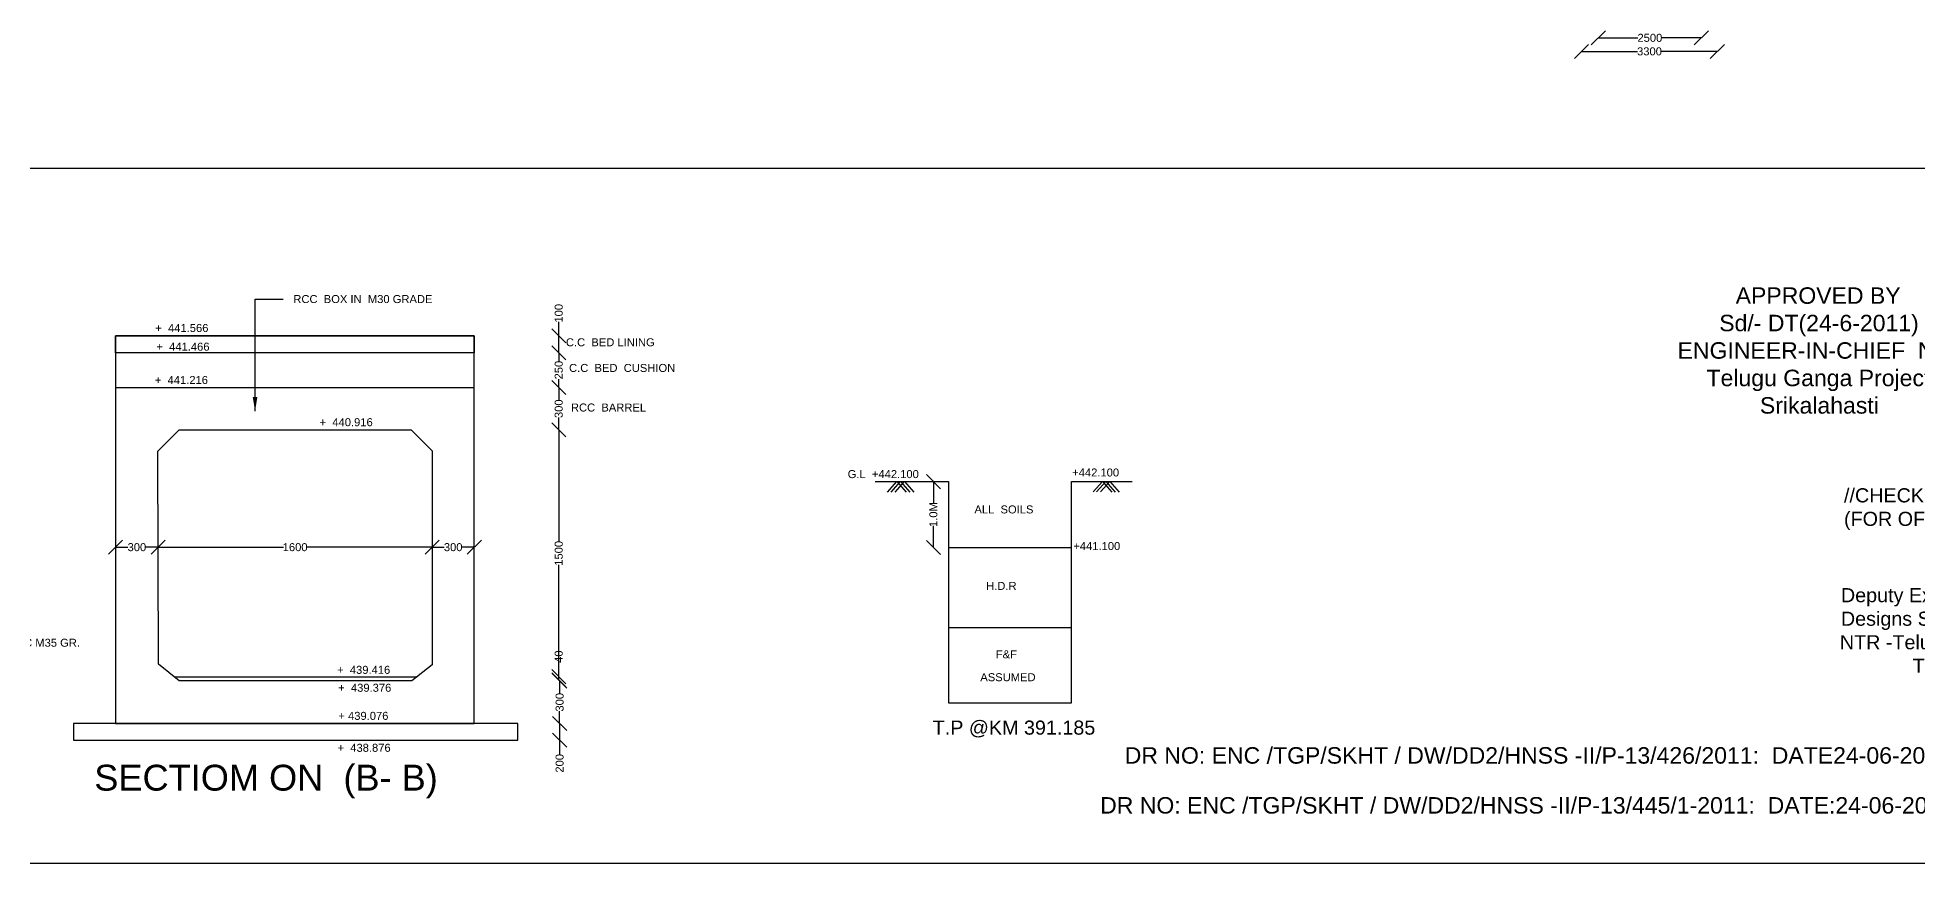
# Model space of a CAD drawing. Header units: millimetres. Extents: x 8337 to 17510, y 6818 to 12081.
# Drawn here: x 11519 to 15513, y 6818 to 8573 of the extents above; entities that cross this region are included whole.
import ezdxf

# ---------------------------------------------------------------- set-up
doc = ezdxf.new("R2010")
doc.units = ezdxf.units.MM
doc.header["$MEASUREMENT"] = 0
doc.layers.add('DIMENSION', color=2, linetype='Continuous')
doc.layers.add('DIMENSIONS', color=7, linetype='Continuous')
doc.styles.get("Standard").update_dxf_attribs({"font": 'arial.ttf', "height": 17})
doc.dimstyles.get("Standard").update_dxf_attribs({"dimtxt": 17, "dimasz": 30, "dimexe": 0.18, "dimexo": 0.0625, "dimgap": 0.09, "dimtad": 0, "dimdec": 0, "dimzin": 0, "dimdsep": 46, "dimtxsty": 'Standard', "dimblk": 'OBLIQUE', "dimcen": 0.09, "dimse1": 1, "dimse2": 1, "dimadec": 0, "dimazin": 0, "dimtfac": 1, "dimtdec": 0, "dimtofl": 0, "dimtmove": 0, "dimatfit": 3, "dimfxl": 1, "dimtolj": 1, "dimtzin": 0, "dimarcsym": 0})

# ---------------------------------------------------------------- blocks, each defined once
blk = doc.blocks.new('_Oblique')
at = {"color": 0, "linetype": 'ByBlock', "lineweight": -2}
blk.add_line((-0.5, -0.5), (0.5, 0.5), dxfattribs=at)
blk = doc.blocks.new('*D77')
at = {"layer": 'Defpoints', "color": 0}
for p in [(14835.4, 8626.9), (15054.2, 8626.9), (15054.2, 8572.4)]:
    blk.add_point(p, dxfattribs=at)
at = {"layer": 'DIMENSION', "color": 0, "lineweight": -2}
for p, q in [((14835.4, 8572.4), (14919.2, 8572.4)), ((15054.2, 8572.4), (14970.4, 8572.4))]:
    blk.add_line(p, q, dxfattribs=at)
at = {"layer": 'DIMENSION', "color": 0, "lineweight": -2, "xscale": 30, "yscale": 30, "zscale": 30, "rotation": 180}
blk.add_blockref('_Oblique', (14835.4, 8572.4), dxfattribs=at)
at = {"layer": 'DIMENSION', "color": 0, "lineweight": -2, "xscale": 30, "yscale": 30, "zscale": 30}
blk.add_blockref('_Oblique', (15054.2, 8572.4), dxfattribs=at)
at = {"layer": 'DIMENSION', "color": 0, "insert": (14944.8, 8572.4), "char_height": 17, "attachment_point": 5}
blk.add_mtext('\\A1;2500', dxfattribs=at)
blk = doc.blocks.new('*D78')
at = {"layer": 'Defpoints', "color": 0}
for p in [(14799.7, 8592.2), (15088.2, 8592.2), (15088.2, 8543.6)]:
    blk.add_point(p, dxfattribs=at)
at = {"layer": 'DIMENSION', "color": 0, "lineweight": -2}
for p, q in [((14799.7, 8543.6), (14918.5, 8543.6)), ((15088.2, 8543.6), (14969.4, 8543.6))]:
    blk.add_line(p, q, dxfattribs=at)
at = {"layer": 'DIMENSION', "color": 0, "lineweight": -2, "xscale": 30, "yscale": 30, "zscale": 30, "rotation": 180}
blk.add_blockref('_Oblique', (14799.7, 8543.6), dxfattribs=at)
at = {"layer": 'DIMENSION', "color": 0, "lineweight": -2, "xscale": 30, "yscale": 30, "zscale": 30}
blk.add_blockref('_Oblique', (15088.2, 8543.6), dxfattribs=at)
at = {"layer": 'DIMENSION', "color": 0, "insert": (14944, 8543.6), "char_height": 17, "attachment_point": 5}
blk.add_mtext('\\A1;3300', dxfattribs=at)
blk = doc.blocks.new('*D90')
at = {"layer": 'Defpoints', "color": 0}
for p in [(12447.3, 7939.1), (12447.3, 7903.2), (12626.7, 7903.2)]:
    blk.add_point(p, dxfattribs=at)
at = {"layer": 'DIMENSION', "color": 0, "lineweight": -2}
for p, q in [((12626.7, 7939.1), (12626.7, 7969.1)), ((12626.7, 7903.2), (12626.7, 7939.1))]:
    blk.add_line(p, q, dxfattribs=at)
at = {"layer": 'DIMENSION', "color": 0, "lineweight": -2, "xscale": 30, "yscale": 30, "zscale": 30}
for p, rotation in [((12626.7, 7939.1), 90), ((12626.7, 7903.2), 270)]:
    blk.add_blockref('_Oblique', p, dxfattribs=dict(at, rotation=rotation))
at = {"layer": 'DIMENSION', "color": 0, "insert": (12626.7, 7987.1), "char_height": 17, "attachment_point": 5, "rotation": 90}
blk.add_mtext('\\A1;100', dxfattribs=at)
blk = doc.blocks.new('*D91')
at = {"layer": 'Defpoints', "color": 0}
for p in [(12447.3, 7903.2), (12447.3, 7829.3), (12626.7, 7829.3)]:
    blk.add_point(p, dxfattribs=at)
at = {"layer": 'DIMENSION', "color": 0, "lineweight": -2}
for p, q in [((12626.7, 7903.2), (12626.7, 7885.3)), ((12626.7, 7829.3), (12626.7, 7847.3))]:
    blk.add_line(p, q, dxfattribs=at)
at = {"layer": 'DIMENSION', "color": 0, "lineweight": -2, "xscale": 30, "yscale": 30, "zscale": 30}
for p, rotation in [((12626.7, 7903.2), 90), ((12626.7, 7829.3), 270)]:
    blk.add_blockref('_Oblique', p, dxfattribs=dict(at, rotation=rotation))
at = {"layer": 'DIMENSION', "color": 0, "insert": (12626.7, 7866.3), "char_height": 17, "attachment_point": 5, "rotation": 90}
blk.add_mtext('\\A1;250', dxfattribs=at)
blk = doc.blocks.new('*D92')
at = {"layer": 'Defpoints', "color": 0}
for p in [(12447.3, 7829.3), (12312.9, 7739.2), (12626.7, 7739.2)]:
    blk.add_point(p, dxfattribs=at)
at = {"layer": 'DIMENSION', "color": 0, "lineweight": -2}
for p, q in [((12626.7, 7829.3), (12626.7, 7803.1)), ((12626.7, 7739.2), (12626.7, 7765.4))]:
    blk.add_line(p, q, dxfattribs=at)
at = {"layer": 'DIMENSION', "color": 0, "lineweight": -2, "xscale": 30, "yscale": 30, "zscale": 30}
for p, rotation in [((12626.7, 7829.3), 90), ((12626.7, 7739.2), 270)]:
    blk.add_blockref('_Oblique', p, dxfattribs=dict(at, rotation=rotation))
at = {"layer": 'DIMENSION', "color": 0, "insert": (12626.7, 7784.2), "char_height": 17, "attachment_point": 5, "rotation": 90}
blk.add_mtext('\\A1;300', dxfattribs=at)
blk = doc.blocks.new('*D93')
at = {"layer": 'Defpoints', "color": 0}
for p in [(12312.9, 7739.2), (12326.2, 7214.7), (12626.7, 7214.7)]:
    blk.add_point(p, dxfattribs=at)
at = {"layer": 'DIMENSION', "color": 0, "lineweight": -2}
for p, q in [((12626.7, 7739.2), (12626.7, 7501.6)), ((12626.7, 7214.7), (12626.7, 7452.3))]:
    blk.add_line(p, q, dxfattribs=at)
at = {"layer": 'DIMENSION', "color": 0, "lineweight": -2, "xscale": 30, "yscale": 30, "zscale": 30}
for p, rotation in [((12626.7, 7739.2), 90), ((12626.7, 7214.7), 270)]:
    blk.add_blockref('_Oblique', p, dxfattribs=dict(at, rotation=rotation))
at = {"layer": 'DIMENSION', "color": 0, "insert": (12626.7, 7476.9), "char_height": 17, "attachment_point": 5, "rotation": 90}
blk.add_mtext('\\A1;1500', dxfattribs=at)
blk = doc.blocks.new('*D94')
at = {"layer": 'Defpoints', "color": 0}
for p in [(12314.7, 7205.6), (12314.7, 7115.2), (12628.6, 7115.2)]:
    blk.add_point(p, dxfattribs=at)
at = {"layer": 'DIMENSION', "color": 0, "lineweight": -2}
for p, q in [((12628.6, 7205.6), (12628.6, 7179.2)), ((12628.6, 7115.2), (12628.6, 7141.6))]:
    blk.add_line(p, q, dxfattribs=at)
at = {"layer": 'DIMENSION', "color": 0, "lineweight": -2, "xscale": 30, "yscale": 30, "zscale": 30}
for p, rotation in [((12628.6, 7205.6), 90), ((12628.6, 7115.2), 270)]:
    blk.add_blockref('_Oblique', p, dxfattribs=dict(at, rotation=rotation))
at = {"layer": 'DIMENSION', "color": 0, "insert": (12628.6, 7160.4), "char_height": 17, "attachment_point": 5, "rotation": 90}
blk.add_mtext('\\A1;300', dxfattribs=at)
blk = doc.blocks.new('*D95')
at = {"layer": 'Defpoints', "color": 0}
for p in [(12447.3, 7115.2), (12447.3, 7079.6), (12628.6, 7079.6)]:
    blk.add_point(p, dxfattribs=at)
at = {"layer": 'DIMENSION', "color": 0, "lineweight": -2}
for p, q in [((12628.6, 7115.2), (12628.6, 7079.6)), ((12628.6, 7079.6), (12628.6, 7049.6))]:
    blk.add_line(p, q, dxfattribs=at)
at = {"layer": 'DIMENSION', "color": 0, "lineweight": -2, "xscale": 30, "yscale": 30, "zscale": 30}
for p, rotation in [((12628.6, 7115.2), 90), ((12628.6, 7079.6), 270)]:
    blk.add_blockref('_Oblique', p, dxfattribs=dict(at, rotation=rotation))
at = {"layer": 'DIMENSION', "color": 0, "insert": (12628.6, 7030.6), "char_height": 17, "attachment_point": 5, "rotation": 90}
blk.add_mtext('\\A1;200', dxfattribs=at)
blk = doc.blocks.new('*D96')
at = {"layer": 'Defpoints', "color": 0}
for p in [(12626.1, 7208.1), (12626.7, 7214.7), (12626.7, 7208.1)]:
    blk.add_point(p, dxfattribs=at)
at = {"layer": 'DIMENSION', "color": 0, "lineweight": -2}
for p, q in [((12626.7, 7214.7), (12626.7, 7244.7)), ((12626.7, 7208.1), (12626.7, 7214.7))]:
    blk.add_line(p, q, dxfattribs=at)
at = {"layer": 'DIMENSION', "color": 0, "lineweight": -2, "xscale": 30, "yscale": 30, "zscale": 30}
for p, rotation in [((12626.7, 7214.7), 90), ((12626.7, 7208.1), 270)]:
    blk.add_blockref('_Oblique', p, dxfattribs=dict(at, rotation=rotation))
at = {"layer": 'DIMENSION', "color": 0, "insert": (12626.7, 7257.3), "char_height": 17, "attachment_point": 5, "rotation": 90}
blk.add_mtext('\\A1;40', dxfattribs=at)
blk = doc.blocks.new('*D97')
at = {"layer": 'Defpoints', "color": 0}
for p in [(13422.7, 7629.3), (13454.4, 7629.3), (13454.4, 7489.3)]:
    blk.add_point(p, dxfattribs=at)
at = {"layer": 'DIMENSION', "color": 0, "lineweight": -2}
for p, q in [((13422.7, 7629.3), (13422.7, 7583.6)), ((13422.7, 7489.3), (13422.7, 7535))]:
    blk.add_line(p, q, dxfattribs=at)
at = {"layer": 'DIMENSION', "color": 0, "lineweight": -2, "xscale": 30, "yscale": 30, "zscale": 30}
for p, rotation in [((13422.7, 7629.3), 90), ((13422.7, 7489.3), 270)]:
    blk.add_blockref('_Oblique', p, dxfattribs=dict(at, rotation=rotation))
at = {"layer": 'DIMENSION', "color": 0, "insert": (13422.7, 7559.3), "char_height": 17, "attachment_point": 5, "rotation": 90}
blk.add_mtext('\\A1;1.0M', dxfattribs=at)
blk = doc.blocks.new('*D98')
at = {"layer": 'Defpoints', "color": 0}
for p in [(11685.1, 7489.6), (11775.6, 7489.9), (11775.6, 7489.9)]:
    blk.add_point(p, dxfattribs=at)
at = {"layer": 'DIMENSION', "color": 0, "lineweight": -2}
for p, q in [((11685.1, 7489.9), (11711.5, 7489.9)), ((11775.6, 7489.9), (11749.2, 7489.9))]:
    blk.add_line(p, q, dxfattribs=at)
at = {"layer": 'DIMENSION', "color": 0, "lineweight": -2, "xscale": 30, "yscale": 30, "zscale": 30, "rotation": 180}
blk.add_blockref('_Oblique', (11685.1, 7489.9), dxfattribs=at)
at = {"layer": 'DIMENSION', "color": 0, "lineweight": -2, "xscale": 30, "yscale": 30, "zscale": 30}
blk.add_blockref('_Oblique', (11775.6, 7489.9), dxfattribs=at)
at = {"layer": 'DIMENSION', "color": 0, "insert": (11730.4, 7489.9), "char_height": 17, "attachment_point": 5}
blk.add_mtext('\\A1;300', dxfattribs=at)
blk = doc.blocks.new('*D99')
at = {"layer": 'Defpoints', "color": 0}
for p in [(11775.6, 7489.9), (12357.6, 7489.9), (12357.6, 7489.9)]:
    blk.add_point(p, dxfattribs=at)
at = {"layer": 'DIMENSION', "color": 0, "lineweight": -2}
for p, q in [((11775.6, 7489.9), (12042, 7489.9)), ((12357.6, 7489.9), (12091.3, 7489.9))]:
    blk.add_line(p, q, dxfattribs=at)
at = {"layer": 'DIMENSION', "color": 0, "lineweight": -2, "xscale": 30, "yscale": 30, "zscale": 30, "rotation": 180}
blk.add_blockref('_Oblique', (11775.6, 7489.9), dxfattribs=at)
at = {"layer": 'DIMENSION', "color": 0, "lineweight": -2, "xscale": 30, "yscale": 30, "zscale": 30}
blk.add_blockref('_Oblique', (12357.6, 7489.9), dxfattribs=at)
at = {"layer": 'DIMENSION', "color": 0, "insert": (12066.6, 7489.9), "char_height": 17, "attachment_point": 5}
blk.add_mtext('\\A1;1600', dxfattribs=at)
blk = doc.blocks.new('*D100')
at = {"layer": 'Defpoints', "color": 0}
for p in [(12357.6, 7489.9), (12447.3, 7489.9), (12447.3, 7489.9)]:
    blk.add_point(p, dxfattribs=at)
at = {"layer": 'DIMENSION', "color": 0, "lineweight": -2}
for p, q in [((12357.6, 7489.9), (12383.6, 7489.9)), ((12447.3, 7489.9), (12421.3, 7489.9))]:
    blk.add_line(p, q, dxfattribs=at)
at = {"layer": 'DIMENSION', "color": 0, "lineweight": -2, "xscale": 30, "yscale": 30, "zscale": 30, "rotation": 180}
blk.add_blockref('_Oblique', (12357.6, 7489.9), dxfattribs=at)
at = {"layer": 'DIMENSION', "color": 0, "lineweight": -2, "xscale": 30, "yscale": 30, "zscale": 30}
blk.add_blockref('_Oblique', (12447.3, 7489.9), dxfattribs=at)
at = {"layer": 'DIMENSION', "color": 0, "insert": (12402.4, 7489.9), "char_height": 17, "attachment_point": 5}
blk.add_mtext('\\A1;300', dxfattribs=at)

msp = doc.modelspace()

# ---------------------------------------------------------------- linework, layer by layer
at = {"layer": 'DIMENSION', "color": 0}
for points in [[(8487.4, 8295.2), (15885.2, 8295.2), (15885.2, 8689.1), (15919.4, 8705.6), (15849.1, 8705.6), (15886.5, 8719.6), (15886.5, 10154.7), (15928.2, 10175.1), (15852.5, 10175.1), (15889.3, 10194.1), (15889.3, 10598.5), (15382.8, 10598.5), (15356.3, 10640.5), (15356.3, 10560.5), (15330.3, 10600), (11917.6, 10600), (11900.8, 10556.9), (11881.7, 10657.8), (11869.6, 10603.7), (9089.4, 10603.7)], [(11820.4, 7739.2), (12312.9, 7739.2), (12357.6, 7694.4), (12357.6, 7239.9), (12314.7, 7205.6), (11820.3, 7205.6), (11776.5, 7241.6), (11774.9, 7693.8), (11820.4, 7739.2)], [(13298.6, 7629.3), (13454.4, 7629.3), (13454.4, 7159.1), (13715.8, 7159.1), (13715.8, 7629.4), (13845, 7629.4)], [(13325.4, 7607.1), (13345.2, 7629.3), (13365, 7607)], [(13332.7, 7607.1), (13352.5, 7629.3), (13372.3, 7607)], [(13341.1, 7607.1), (13360.9, 7629.3), (13380.8, 7607)], [(13761.9, 7607.3), (13781.7, 7629.4), (13801.5, 7607.2)], [(13769.2, 7607.3), (13789, 7629.4), (13808.8, 7607.2)], [(13777.6, 7607.3), (13797.4, 7629.4), (13817.3, 7607.2)], [(13454.4, 7489.3), (13715.8, 7489.3)], [(13454.4, 7319), (13715.8, 7319)], [(11809.6, 7214.4), (12326.2, 7214.7)]]:
    msp.add_lwpolyline(points, dxfattribs=at)
for points in [[(11685.1, 7115.2), (12447.3, 7115.2), (12447.3, 7939.1), (11685.1, 7939.1)], [(11685.1, 7939.1), (12447.3, 7939.1), (12447.3, 7903.2), (11685.1, 7903.2)], [(12447.3, 7903.2), (11685.1, 7903.2), (11685.1, 7829.3), (12447.3, 7829.3)], [(11596.1, 7079.6), (12539.8, 7079.6), (12539.8, 7115.2), (11596.1, 7115.2)]]:
    msp.add_lwpolyline(points, close=True, dxfattribs=at)
at = {"layer": 'DIMENSIONS'}
msp.add_lwpolyline([(17508.8, 6817.9), (8337.2, 6817.9), (8337.2, 12080.8), (17508.8, 12080.8)], close=True, dxfattribs=at)

# ---------------------------------------------------------------- texts
at = {"layer": 'DIMENSION', "color": 0}
for s, height, p in [('RCC  BOX IN  M30 GRADE', 17, (12062.8, 8008.8)), ('+  441.566', 17, (11769.5, 7947.3)), ('+  441.466', 17, (11771.9, 7907.6)), ('C.C  BED LINING', 17, (12641.9, 7916.9)), ('C.C  BED  CUSHION', 17, (12648.6, 7862.4)), ('+  441.216', 17, (11768.6, 7836.8)), ('RCC  BARREL', 17, (12652.6, 7778.3)), ('+  440.916', 17, (12118.6, 7747.1)), ('G.L  +442.100', 17, (13240.5, 7636.8)), ('+442.100', 17, (13717.5, 7640.2)), ('ALL  SOILS', 17, (13509.8, 7561.7)), ('+441.100', 17, (13719.9, 7483.9)), ('H.D.R', 17, (13534.7, 7399.2)), ('40   TH.  W .C.   IN  C . C M35 GR.', 17, (11240.1, 7278.4)), ('F&F', 17, (13555.3, 7253.7)), ('+  439.416', 17, (12155.8, 7220.8)), ('+  439.376', 17, (12158.1, 7182.7)), ('ASSUMED', 17, (13522.3, 7205.1)), ('+ 439.076', 17, (12158.5, 7123)), ('T.P @KM 391.185', 30, (13421.2, 7091.5)), ('+  438.876', 17, (12156.7, 7055.1)), ('SECTIOM ON  (B- B)', 55, (11639.9, 6972.6)), ('DR NO: ENC /TGP/SKHT / DW/DD2/HNSS -II/P-13/426/2011:  DATE24-06-2011.', 35, (13829.1, 7029.9)), ('DR NO: ENC /TGP/SKHT / DW/DD2/HNSS -II/P-13/445/1-2011:  DATE:24-06-2011.', 35, (13776.9, 6923.8))]:
    msp.add_text(s, height=height, dxfattribs=at).set_placement(p)
at = {"layer": 'DIMENSION', "color": 0, "attachment_point": 1}
for s, insert, char_height, width in [('\\pi147.91;APPROVED BY  \\P\\pi113;Sd/- DT(24-6-2011) \\P\\pi10.905; ENGINEER-IN-CHIEF  NTR \\P\\pi85.907;Telugu Ganga Project  \\P\\pi199.37;Srikalahasti', (14979.2, 8042.2), 35, 645.961), ('//CHECK PRINT COPY// (FOR OFFICE USE ONLY) ', (15357.3, 7615.2), 30, 558.672), ('\\pi132.37;^ISd/-12/11/15\\P\\pi59.147;Deputy Executive Engineer  \\P\\pi59.034;Designs Sub-Division No.III\\P\\pi45.2; NTR -Telugu Ganga Project \\P\\pi211.61;TIRUPATI.', (15291.6, 7453), 30, 621.172)]:
    msp.add_mtext(s, dxfattribs=dict(at, insert=insert, char_height=char_height, width=width))

# ---------------------------------------------------------------- dimensions: what is measured, and where the dimension line sits
at = {"layer": 'DIMENSION', "color": 0}
for base, p1, p2, text, picture, middle in [((15054.2, 8572.4), (14835.4, 8626.9), (15054.2, 8626.9), '2500', '*D77', (14944.8, 8572.4)), ((15088.2, 8543.6), (14799.7, 8592.2), (15088.2, 8592.2), '3300', '*D78', (14944, 8543.6)), ((11775.6, 7489.9), (11685.1, 7489.6), (11775.6, 7489.9), '300', '*D98', (11730.4, 7489.9)), ((12357.6, 7489.9), (11775.6, 7489.9), (12357.6, 7489.9), '1600', '*D99', (12066.6, 7489.9)), ((12447.3, 7489.9), (12357.6, 7489.9), (12447.3, 7489.9), '300', '*D100', (12402.4, 7489.9))]:
    dim = msp.add_linear_dim(base=base, p1=p1, p2=p2, text=text, dimstyle='Standard', dxfattribs=at)
    dim.commit()
    dim.dimension.update_dxf_attribs({"geometry": picture, "text_midpoint": middle})
for base, p1, p2, text, picture, middle in [((12626.7, 7903.2), (12447.3, 7939.1), (12447.3, 7903.2), '100', '*D90', (12626.7, 7987.1)), ((12626.7, 7208.1), (12626.7, 7214.7), (12626.1, 7208.1), '40', '*D96', (12626.7, 7257.3))]:
    dim = msp.add_linear_dim(base=base, p1=p1, p2=p2, angle=90, text=text, dimstyle='Standard', dxfattribs=at)
    dim.commit()
    dim.dimension.update_dxf_attribs({"geometry": picture, "text_midpoint": middle, "dimtype": 160})
for base, p1, p2, text, picture, middle in [((12626.7, 7829.3), (12447.3, 7903.2), (12447.3, 7829.3), '250', '*D91', (12626.7, 7866.3)), ((12626.7, 7739.2), (12447.3, 7829.3), (12312.9, 7739.2), '300', '*D92', (12626.7, 7784.2)), ((12626.7, 7214.7), (12312.9, 7739.2), (12326.2, 7214.7), '1500', '*D93', (12626.7, 7476.9)), ((13422.7, 7629.3), (13454.4, 7489.3), (13454.4, 7629.3), '1.0M', '*D97', (13422.7, 7559.3)), ((12628.6, 7115.2), (12314.7, 7205.6), (12314.7, 7115.2), '300', '*D94', (12628.6, 7160.4)), ((12628.6, 7079.6), (12447.3, 7115.2), (12447.3, 7079.6), '200', '*D95', (12628.6, 7030.6))]:
    dim = msp.add_linear_dim(base=base, p1=p1, p2=p2, angle=90, text=text, dimstyle='Standard', dxfattribs=at)
    dim.commit()
    dim.dimension.update_dxf_attribs({"geometry": picture, "text_midpoint": middle})

# ---------------------------------------------------------------- leaders
msp.add_leader([(11981.5, 7778.9), (11981.5, 8017.2), (12041.1, 8017.2)], dimstyle='Standard', override={"dimgap": 0.09, "dimtad": 0}, dxfattribs=at)

doc.saveas('drawing.dxf')
